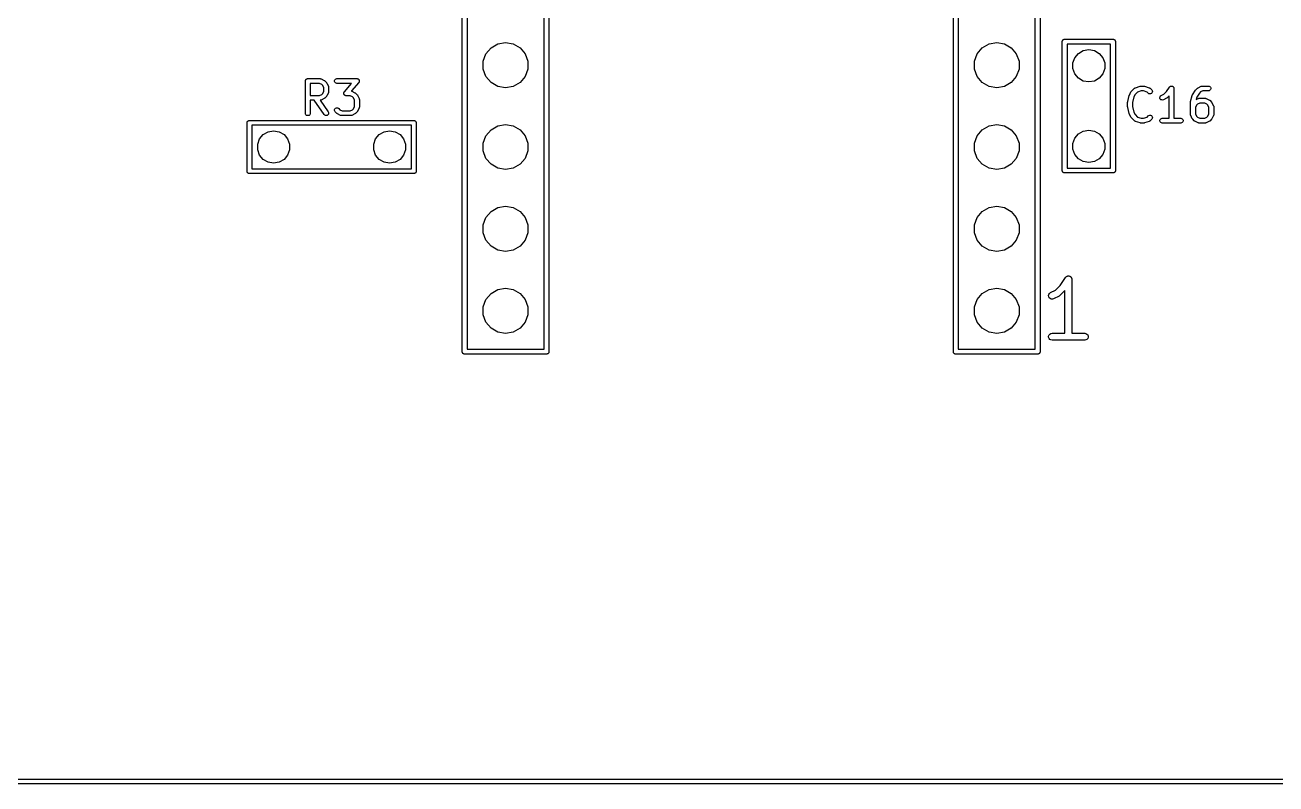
# Model space of a CAD drawing. Extents: x 25 to 346, y -457 to -16.
# Drawn here: x 104.79 to 143.6, y -456.64 to -433.1 of the extents above; entities that cross this region are included whole.
import ezdxf

# ---------------------------------------------------------------- set-up
doc = ezdxf.new("R2010")
doc.units = 0
doc.header["$MEASUREMENT"] = 0
doc.layers.add('BLACK', color=7, linetype='CONTINUOUS')

msp = doc.modelspace()

# ---------------------------------------------------------------- linework, layer by layer
at = {"layer": 'Black'}
for p, q in [((118.352, -443.23), (118.352, -417.83)), ((118.502, -417.83), (118.502, -443.155)), ((120.892, -443.155), (120.892, -417.83)), ((121.042, -417.83), (121.042, -443.23)), ((133.593, -443.23), (133.593, -417.83)), ((133.743, -417.83), (133.743, -443.155)), ((136.132, -443.155), (136.132, -417.83)), ((136.282, -417.83), (136.282, -443.23)), ((136.993, -433.558), (136.997, -433.553)), ((136.997, -433.553), (137.002, -433.549)), ((137.002, -433.549), (137.007, -433.545)), ((137.007, -433.545), (137.014, -433.543)), ((137.014, -433.543), (137.019, -433.54)), ((137.019, -433.54), (137.026, -433.538)), ((137.026, -433.538), (137.032, -433.536)), ((137.032, -433.536), (137.039, -433.536)), ((137.039, -433.536), (137.045, -433.535)), ((137.045, -433.535), (138.545, -433.535)), ((138.545, -433.535), (138.551, -433.536)), ((138.551, -433.536), (138.558, -433.536)), ((138.558, -433.536), (138.564, -433.538)), ((138.564, -433.538), (138.571, -433.54)), ((138.571, -433.54), (138.576, -433.543)), ((138.576, -433.543), (138.582, -433.545)), ((138.582, -433.545), (138.588, -433.549)), ((138.588, -433.549), (138.593, -433.553)), ((138.593, -433.553), (138.597, -433.558)), ((119.09, -433.989), (119.247, -433.803)), ((119.247, -433.803), (119.458, -433.681)), ((119.458, -433.681), (119.697, -433.639)), ((119.697, -433.639), (119.937, -433.681)), ((119.937, -433.681), (120.148, -433.803)), ((120.148, -433.803), (120.305, -433.989)), ((134.33, -433.989), (134.487, -433.803)), ((134.487, -433.803), (134.698, -433.681)), ((134.698, -433.681), (134.938, -433.639)), ((134.938, -433.639), (135.177, -433.681)), ((135.177, -433.681), (135.388, -433.803)), ((135.388, -433.803), (135.545, -433.989)), ((136.97, -433.61), (136.971, -433.604)), ((136.97, -437.61), (136.97, -433.61)), ((136.971, -433.597), (136.973, -433.591)), ((136.971, -433.604), (136.971, -433.597)), ((136.973, -433.591), (136.975, -433.584)), ((136.975, -433.584), (136.978, -433.579)), ((136.978, -433.579), (136.98, -433.572)), ((136.98, -433.572), (136.984, -433.567)), ((136.984, -433.567), (136.988, -433.562)), ((136.988, -433.562), (136.993, -433.558)), ((137.12, -433.685), (137.12, -437.535)), ((138.47, -433.685), (137.12, -433.685)), ((137.472, -433.976), (137.623, -433.888)), ((137.623, -433.888), (137.795, -433.858)), ((137.795, -433.858), (137.967, -433.888)), ((137.967, -433.888), (138.118, -433.976)), ((138.47, -437.535), (138.47, -433.685)), ((138.597, -433.558), (138.602, -433.562)), ((138.602, -433.562), (138.606, -433.567)), ((138.606, -433.567), (138.61, -433.572)), ((138.61, -433.572), (138.612, -433.579)), ((138.612, -433.579), (138.615, -433.584)), ((138.615, -433.584), (138.617, -433.591)), ((138.617, -433.591), (138.619, -433.597)), ((138.619, -433.597), (138.619, -433.604)), ((138.619, -433.604), (138.62, -433.61)), ((138.62, -433.61), (138.62, -437.61)), ((119.007, -434.218), (119.09, -433.989)), ((119.007, -434.462), (119.007, -434.218)), ((120.305, -433.989), (120.388, -434.218)), ((120.388, -434.218), (120.388, -434.462)), ((134.247, -434.218), (134.33, -433.989)), ((134.247, -434.462), (134.247, -434.218)), ((135.545, -433.989), (135.628, -434.218)), ((135.628, -434.218), (135.628, -434.462)), ((137.301, -434.273), (137.36, -434.109)), ((137.301, -434.447), (137.301, -434.273)), ((137.36, -434.109), (137.472, -433.976)), ((138.118, -433.976), (138.23, -434.109)), ((138.23, -434.109), (138.289, -434.273)), ((138.289, -434.273), (138.289, -434.447)), ((119.09, -434.691), (119.007, -434.462)), ((119.247, -434.877), (119.09, -434.691)), ((120.305, -434.691), (120.148, -434.877)), ((120.388, -434.462), (120.305, -434.691)), ((134.33, -434.691), (134.247, -434.462)), ((134.487, -434.877), (134.33, -434.691)), ((135.545, -434.691), (135.388, -434.877)), ((135.628, -434.462), (135.545, -434.691)), ((137.36, -434.611), (137.301, -434.447)), ((137.472, -434.744), (137.36, -434.611)), ((138.23, -434.611), (138.118, -434.744)), ((138.289, -434.447), (138.23, -434.611)), ((113.487, -434.832), (113.488, -434.826)), ((113.487, -435.832), (113.487, -434.832)), ((113.488, -434.819), (113.49, -434.813)), ((113.488, -434.826), (113.488, -434.819)), ((113.49, -434.813), (113.491, -434.807)), ((113.491, -434.807), (113.495, -434.801)), ((113.495, -434.801), (113.497, -434.795)), ((113.497, -434.795), (113.501, -434.79)), ((113.501, -434.79), (113.504, -434.784)), ((113.504, -434.784), (113.509, -434.78)), ((113.509, -434.78), (113.514, -434.775)), ((113.514, -434.775), (113.519, -434.772)), ((113.519, -434.772), (113.524, -434.767)), ((113.524, -434.767), (113.531, -434.765)), ((113.531, -434.765), (113.536, -434.762)), ((113.536, -434.762), (113.543, -434.761)), ((113.543, -434.761), (113.549, -434.759)), ((113.549, -434.759), (113.555, -434.759)), ((113.555, -434.759), (113.562, -434.757)), ((113.562, -434.757), (113.943, -434.757)), ((113.637, -434.907), (113.637, -435.281)), ((113.925, -434.907), (113.637, -434.907)), ((113.994, -434.942), (113.925, -434.907)), ((113.943, -434.757), (113.947, -434.758)), ((113.947, -434.758), (113.951, -434.758)), ((113.951, -434.758), (113.96, -434.76)), ((113.96, -434.76), (113.969, -434.762)), ((113.969, -434.762), (113.972, -434.764)), ((113.972, -434.764), (113.976, -434.765)), ((113.976, -434.765), (114.072, -434.813)), ((114.024, -434.972), (113.994, -434.942)), ((114.058, -435.041), (114.024, -434.972)), ((114.058, -435.148), (114.058, -435.041)), ((114.072, -434.813), (114.081, -434.82)), ((114.081, -434.82), (114.091, -434.827)), ((114.091, -434.827), (114.139, -434.875)), ((114.139, -434.875), (114.146, -434.884)), ((114.146, -434.884), (114.153, -434.894)), ((114.153, -434.894), (114.2, -434.989)), ((114.2, -434.989), (114.202, -434.993)), ((114.202, -434.993), (114.204, -434.997)), ((114.204, -434.997), (114.205, -435.006)), ((114.205, -435.006), (114.208, -435.014)), ((114.208, -435.014), (114.208, -435.019)), ((114.208, -435.019), (114.208, -435.023)), ((114.208, -435.023), (114.208, -435.166)), ((114.393, -434.819), (114.402, -434.795)), ((114.393, -434.845), (114.393, -434.819)), ((114.402, -434.87), (114.393, -434.845)), ((114.402, -434.795), (114.418, -434.775)), ((114.418, -434.89), (114.402, -434.87)), ((114.418, -434.775), (114.441, -434.762)), ((114.441, -434.903), (114.418, -434.89)), ((114.441, -434.762), (114.467, -434.757)), ((114.467, -434.907), (114.441, -434.903)), ((114.467, -434.757), (115.086, -434.757)), ((114.92, -434.907), (114.467, -434.907)), ((114.696, -435.164), (114.92, -434.907)), ((115.142, -434.882), (114.915, -435.142)), ((115.086, -434.757), (115.093, -434.759)), ((115.093, -434.759), (115.1, -434.759)), ((115.1, -434.759), (115.106, -434.761)), ((115.106, -434.761), (115.111, -434.762)), ((115.111, -434.762), (115.118, -434.766)), ((115.118, -434.766), (115.125, -434.768)), ((115.125, -434.768), (115.129, -434.772)), ((115.129, -434.772), (115.134, -434.775)), ((115.134, -434.775), (115.139, -434.781)), ((115.139, -434.781), (115.144, -434.785)), ((115.146, -434.875), (115.142, -434.882)), ((115.144, -434.785), (115.147, -434.79)), ((115.151, -434.87), (115.146, -434.875)), ((115.147, -434.79), (115.151, -434.795)), ((115.151, -434.795), (115.153, -434.802)), ((115.153, -434.864), (115.151, -434.87)), ((115.153, -434.802), (115.157, -434.808)), ((115.156, -434.859), (115.153, -434.864)), ((115.157, -434.852), (115.156, -434.859)), ((115.157, -434.808), (115.158, -434.814)), ((115.16, -434.845), (115.157, -434.852)), ((115.158, -434.814), (115.16, -434.819)), ((115.16, -434.819), (115.16, -434.827)), ((115.16, -434.827), (115.161, -434.834)), ((115.161, -434.834), (115.16, -434.84)), ((115.16, -434.84), (115.16, -434.845)), ((119.458, -434.999), (119.247, -434.877)), ((119.697, -435.041), (119.458, -434.999)), ((119.937, -434.999), (119.697, -435.041)), ((120.148, -434.877), (119.937, -434.999)), ((134.698, -434.999), (134.487, -434.877)), ((134.938, -435.041), (134.698, -434.999)), ((135.177, -434.999), (134.938, -435.041)), ((135.388, -434.877), (135.177, -434.999)), ((137.623, -434.832), (137.472, -434.744)), ((137.795, -434.862), (137.623, -434.832)), ((137.967, -434.832), (137.795, -434.862)), ((138.118, -434.744), (137.967, -434.832)), ((139.115, -435.152), (139.211, -435.057)), ((139.211, -435.057), (139.214, -435.054)), ((139.214, -435.054), (139.217, -435.051)), ((139.217, -435.051), (139.225, -435.047)), ((139.225, -435.047), (139.232, -435.042)), ((139.232, -435.042), (139.236, -435.041)), ((139.236, -435.041), (139.24, -435.039)), ((139.24, -435.039), (139.383, -434.991)), ((139.383, -434.991), (139.395, -434.989)), ((139.395, -434.989), (139.406, -434.987)), ((139.406, -434.987), (139.502, -434.987)), ((139.502, -434.987), (139.514, -434.989)), ((139.514, -434.989), (139.525, -434.991)), ((139.525, -434.991), (139.668, -435.039)), ((139.668, -435.039), (139.672, -435.041)), ((139.672, -435.041), (139.676, -435.042)), ((139.676, -435.042), (139.683, -435.047)), ((139.683, -435.047), (139.691, -435.051)), ((139.691, -435.051), (139.694, -435.054)), ((139.694, -435.054), (139.698, -435.057)), ((139.698, -435.057), (139.745, -435.105)), ((139.745, -435.105), (139.76, -435.126)), ((140.205, -435.157), (140.296, -435.021)), ((140.296, -435.021), (140.299, -435.018)), ((140.299, -435.018), (140.301, -435.014)), ((140.301, -435.014), (140.308, -435.008)), ((140.308, -435.008), (140.314, -435.002)), ((140.314, -435.002), (140.318, -435)), ((140.318, -435), (140.321, -434.997)), ((140.321, -434.997), (140.33, -434.994)), ((140.33, -434.994), (140.338, -434.99)), ((140.338, -434.99), (140.342, -434.99)), ((140.342, -434.99), (140.346, -434.989)), ((140.346, -434.989), (140.355, -434.989)), ((140.355, -434.989), (140.364, -434.988)), ((140.364, -434.988), (140.368, -434.989)), ((140.368, -434.989), (140.372, -434.989)), ((140.372, -434.989), (140.38, -434.992)), ((140.38, -434.992), (140.389, -434.994)), ((140.389, -434.994), (140.392, -434.996)), ((140.392, -434.996), (140.396, -434.997)), ((140.396, -434.997), (140.403, -435.003)), ((140.403, -435.003), (140.411, -435.008)), ((140.411, -435.008), (140.413, -435.012)), ((140.413, -435.012), (140.416, -435.014)), ((140.416, -435.014), (140.421, -435.022)), ((140.421, -435.022), (140.426, -435.029)), ((140.426, -435.029), (140.427, -435.033)), ((140.427, -435.033), (140.429, -435.037)), ((140.429, -435.037), (140.431, -435.046)), ((140.431, -435.046), (140.433, -435.054)), ((140.433, -435.054), (140.433, -435.058)), ((140.433, -435.058), (140.434, -435.062)), ((140.434, -435.062), (140.434, -435.987)), ((141.111, -435.111), (141.115, -435.105)), ((141.115, -435.105), (141.163, -435.057)), ((141.163, -435.057), (141.173, -435.05)), ((141.173, -435.05), (141.182, -435.043)), ((141.182, -435.043), (141.278, -434.995)), ((141.278, -434.995), (141.282, -434.994)), ((141.282, -434.994), (141.286, -434.992)), ((141.286, -434.992), (141.294, -434.99)), ((141.294, -434.99), (141.303, -434.988)), ((141.303, -434.988), (141.307, -434.988)), ((141.307, -434.988), (141.311, -434.987)), ((141.311, -434.987), (141.502, -434.987)), ((141.502, -434.987), (141.527, -434.992)), ((141.527, -434.992), (141.55, -435.005)), ((141.55, -435.005), (141.567, -435.025)), ((141.567, -435.1), (141.55, -435.12)), ((141.567, -435.025), (141.576, -435.049)), ((141.576, -435.075), (141.567, -435.1)), ((141.576, -435.049), (141.576, -435.075)), ((113.637, -435.281), (113.925, -435.281)), ((113.761, -435.431), (113.637, -435.431)), ((113.637, -435.431), (113.637, -435.832)), ((114.072, -435.875), (113.761, -435.431)), ((113.925, -435.281), (113.994, -435.247)), ((113.947, -435.43), (113.944, -435.431)), ((113.944, -435.431), (114.195, -435.789)), ((113.951, -435.431), (113.947, -435.43)), ((113.96, -435.428), (113.951, -435.431)), ((113.969, -435.427), (113.96, -435.428)), ((113.972, -435.425), (113.969, -435.427)), ((113.976, -435.423), (113.972, -435.425)), ((114.072, -435.376), (113.976, -435.423)), ((113.994, -435.247), (114.024, -435.217)), ((114.024, -435.217), (114.058, -435.148)), ((114.081, -435.368), (114.072, -435.376)), ((114.091, -435.362), (114.081, -435.368)), ((114.139, -435.314), (114.091, -435.362)), ((114.146, -435.304), (114.139, -435.314)), ((114.153, -435.294), (114.146, -435.304)), ((114.2, -435.199), (114.153, -435.294)), ((114.202, -435.195), (114.2, -435.199)), ((114.204, -435.191), (114.202, -435.195)), ((114.205, -435.183), (114.204, -435.191)), ((114.208, -435.174), (114.205, -435.183)), ((114.208, -435.166), (114.208, -435.17)), ((114.208, -435.17), (114.208, -435.174)), ((114.677, -435.212), (114.679, -435.206)), ((114.679, -435.219), (114.677, -435.212)), ((114.679, -435.2), (114.681, -435.193)), ((114.679, -435.206), (114.679, -435.2)), ((114.679, -435.226), (114.679, -435.219)), ((114.681, -435.232), (114.679, -435.226)), ((114.681, -435.193), (114.682, -435.186)), ((114.681, -435.238), (114.681, -435.232)), ((114.685, -435.244), (114.681, -435.238)), ((114.682, -435.186), (114.685, -435.181)), ((114.685, -435.181), (114.687, -435.176)), ((114.687, -435.251), (114.685, -435.244)), ((114.687, -435.176), (114.692, -435.17)), ((114.691, -435.255), (114.687, -435.251)), ((114.694, -435.26), (114.691, -435.255)), ((114.692, -435.17), (114.696, -435.164)), ((114.699, -435.265), (114.694, -435.26)), ((114.704, -435.271), (114.699, -435.265)), ((114.709, -435.274), (114.704, -435.271)), ((114.714, -435.277), (114.709, -435.274)), ((114.72, -435.28), (114.714, -435.277)), ((114.727, -435.284), (114.72, -435.28)), ((114.732, -435.285), (114.727, -435.284)), ((114.738, -435.287), (114.732, -435.285)), ((114.745, -435.287), (114.738, -435.287)), ((114.752, -435.288), (114.745, -435.287)), ((114.878, -435.288), (114.752, -435.288)), ((114.946, -435.323), (114.878, -435.288)), ((114.915, -435.142), (114.921, -435.143)), ((114.921, -435.143), (114.925, -435.145)), ((114.925, -435.145), (114.929, -435.146)), ((114.929, -435.146), (115.024, -435.194)), ((114.976, -435.353), (114.946, -435.323)), ((115.011, -435.422), (114.976, -435.353)), ((115.011, -435.624), (115.011, -435.422)), ((115.024, -435.194), (115.034, -435.201)), ((115.034, -435.201), (115.044, -435.208)), ((115.044, -435.208), (115.091, -435.256)), ((115.091, -435.256), (115.098, -435.265)), ((115.098, -435.265), (115.105, -435.275)), ((115.105, -435.275), (115.153, -435.37)), ((115.153, -435.37), (115.154, -435.374)), ((115.154, -435.374), (115.156, -435.378)), ((115.156, -435.378), (115.158, -435.387)), ((115.158, -435.387), (115.16, -435.395)), ((115.16, -435.395), (115.16, -435.4)), ((115.16, -435.4), (115.161, -435.404)), ((115.161, -435.404), (115.161, -435.642)), ((138.998, -435.491), (139, -435.482)), ((138.998, -435.634), (138.998, -435.491)), ((139, -435.473), (139.048, -435.282)), ((139, -435.482), (139, -435.473)), ((139.048, -435.282), (139.051, -435.275)), ((139.051, -435.275), (139.054, -435.267)), ((139.054, -435.267), (139.101, -435.172)), ((139.101, -435.172), (139.108, -435.162)), ((139.108, -435.162), (139.115, -435.152)), ((139.191, -435.327), (139.148, -435.5)), ((139.23, -435.25), (139.191, -435.327)), ((139.304, -435.176), (139.23, -435.25)), ((139.419, -435.137), (139.304, -435.176)), ((139.489, -435.137), (139.419, -435.137)), ((139.604, -435.176), (139.489, -435.137)), ((139.639, -435.211), (139.604, -435.176)), ((139.66, -435.226), (139.639, -435.211)), ((139.686, -435.232), (139.66, -435.226)), ((139.712, -435.23), (139.686, -435.232)), ((139.735, -435.219), (139.712, -435.23)), ((139.754, -435.201), (139.735, -435.219)), ((139.765, -435.177), (139.754, -435.201)), ((139.76, -435.126), (139.767, -435.151)), ((139.767, -435.151), (139.765, -435.177)), ((139.998, -435.344), (140.004, -435.318)), ((140.001, -435.369), (139.998, -435.344)), ((140.013, -435.393), (140.001, -435.369)), ((140.004, -435.318), (140.019, -435.297)), ((140.032, -435.411), (140.013, -435.393)), ((140.019, -435.297), (140.04, -435.281)), ((140.056, -435.421), (140.032, -435.411)), ((140.04, -435.281), (140.124, -435.239)), ((140.082, -435.423), (140.056, -435.421)), ((140.107, -435.415), (140.082, -435.423)), ((140.202, -435.368), (140.107, -435.415)), ((140.124, -435.239), (140.205, -435.157)), ((140.212, -435.36), (140.202, -435.368)), ((140.221, -435.354), (140.212, -435.36)), ((140.284, -435.291), (140.221, -435.354)), ((140.284, -435.987), (140.284, -435.291)), ((140.95, -435.491), (140.952, -435.482)), ((140.95, -435.872), (140.95, -435.491)), ((140.952, -435.482), (140.953, -435.473)), ((140.953, -435.473), (141, -435.282)), ((141, -435.282), (141.006, -435.271)), ((141.006, -435.271), (141.011, -435.259)), ((141.011, -435.259), (141.106, -435.116)), ((141.106, -435.116), (141.111, -435.111)), ((141.143, -435.331), (141.124, -435.405)), ((141.124, -435.405), (141.182, -435.376)), ((141.227, -435.205), (141.143, -435.331)), ((141.182, -435.376), (141.187, -435.375)), ((141.187, -435.375), (141.19, -435.373)), ((141.19, -435.373), (141.199, -435.371)), ((141.199, -435.371), (141.207, -435.369)), ((141.207, -435.369), (141.212, -435.369)), ((141.212, -435.369), (141.216, -435.368)), ((141.216, -435.368), (141.406, -435.368)), ((141.26, -435.172), (141.227, -435.205)), ((141.329, -435.137), (141.26, -435.172)), ((141.502, -435.137), (141.329, -435.137)), ((141.406, -435.368), (141.411, -435.369)), ((141.411, -435.369), (141.415, -435.369)), ((141.415, -435.369), (141.423, -435.371)), ((141.423, -435.371), (141.432, -435.373)), ((141.432, -435.373), (141.436, -435.375)), ((141.436, -435.375), (141.44, -435.376)), ((141.44, -435.376), (141.535, -435.424)), ((141.527, -435.133), (141.502, -435.137)), ((141.55, -435.12), (141.527, -435.133)), ((141.535, -435.424), (141.545, -435.431)), ((141.545, -435.431), (141.555, -435.438)), ((141.555, -435.438), (141.602, -435.486)), ((141.602, -435.486), (141.609, -435.495)), ((141.609, -435.495), (141.616, -435.505)), ((113.491, -435.858), (113.487, -435.832)), ((113.504, -435.881), (113.491, -435.858)), ((113.524, -435.897), (113.504, -435.881)), ((113.619, -435.881), (113.599, -435.897)), ((113.632, -435.858), (113.619, -435.881)), ((113.637, -435.832), (113.632, -435.858)), ((114.09, -435.894), (114.072, -435.875)), ((114.186, -435.885), (114.165, -435.9)), ((114.201, -435.864), (114.186, -435.885)), ((114.195, -435.789), (114.206, -435.813)), ((114.208, -435.839), (114.201, -435.864)), ((114.206, -435.813), (114.208, -435.839)), ((114.392, -435.744), (114.394, -435.718)), ((114.399, -435.769), (114.392, -435.744)), ((114.394, -435.718), (114.405, -435.694)), ((114.414, -435.79), (114.399, -435.769)), ((114.405, -435.694), (114.424, -435.676)), ((114.461, -435.838), (114.414, -435.79)), ((114.424, -435.676), (114.447, -435.665)), ((114.447, -435.665), (114.473, -435.662)), ((114.471, -435.845), (114.461, -435.838)), ((114.481, -435.852), (114.471, -435.845)), ((114.473, -435.662), (114.498, -435.669)), ((114.576, -435.899), (114.481, -435.852)), ((114.498, -435.669), (114.52, -435.684)), ((114.52, -435.684), (114.559, -435.723)), ((114.559, -435.723), (114.627, -435.757)), ((114.627, -435.757), (114.878, -435.757)), ((114.878, -435.757), (114.946, -435.723)), ((115.024, -435.852), (114.929, -435.899)), ((114.946, -435.723), (114.976, -435.693)), ((114.976, -435.693), (115.011, -435.624)), ((115.034, -435.845), (115.024, -435.852)), ((115.044, -435.838), (115.034, -435.845)), ((115.091, -435.79), (115.044, -435.838)), ((115.098, -435.78), (115.091, -435.79)), ((115.105, -435.771), (115.098, -435.78)), ((115.153, -435.675), (115.105, -435.771)), ((115.154, -435.671), (115.153, -435.675)), ((115.156, -435.668), (115.154, -435.671)), ((115.158, -435.659), (115.156, -435.668)), ((115.16, -435.65), (115.158, -435.659)), ((115.161, -435.642), (115.16, -435.646)), ((115.16, -435.646), (115.16, -435.65)), ((139, -435.643), (138.998, -435.634)), ((139, -435.652), (139, -435.643)), ((139.048, -435.842), (139, -435.652)), ((139.051, -435.85), (139.048, -435.842)), ((139.054, -435.858), (139.051, -435.85)), ((139.101, -435.953), (139.054, -435.858)), ((139.148, -435.5), (139.148, -435.625)), ((139.148, -435.625), (139.191, -435.798)), ((139.191, -435.798), (139.23, -435.875)), ((139.23, -435.875), (139.304, -435.949)), ((140.951, -435.876), (140.95, -435.872)), ((140.951, -435.88), (140.951, -435.876)), ((140.953, -435.889), (140.951, -435.88)), ((141.135, -435.583), (141.1, -435.652)), ((141.1, -435.652), (141.1, -435.854)), ((141.1, -435.854), (141.135, -435.923)), ((141.165, -435.553), (141.135, -435.583)), ((141.234, -435.518), (141.165, -435.553)), ((141.389, -435.518), (141.234, -435.518)), ((141.457, -435.553), (141.389, -435.518)), ((141.488, -435.583), (141.457, -435.553)), ((141.522, -435.652), (141.488, -435.583)), ((141.488, -435.923), (141.522, -435.854)), ((141.522, -435.854), (141.522, -435.652)), ((141.616, -435.505), (141.664, -435.6)), ((141.664, -435.6), (141.665, -435.604)), ((141.665, -435.604), (141.667, -435.608)), ((141.667, -435.608), (141.669, -435.617)), ((141.669, -435.617), (141.671, -435.625)), ((141.671, -435.88), (141.669, -435.889)), ((141.671, -435.625), (141.671, -435.63)), ((141.671, -435.63), (141.672, -435.634)), ((141.672, -435.872), (141.671, -435.876)), ((141.671, -435.876), (141.671, -435.88)), ((141.672, -435.634), (141.672, -435.872)), ((111.675, -436.13), (111.676, -436.124)), ((111.675, -437.63), (111.675, -436.13)), ((111.676, -436.117), (111.678, -436.111)), ((111.676, -436.124), (111.676, -436.117)), ((111.678, -436.111), (111.68, -436.104)), ((111.68, -436.104), (111.683, -436.099)), ((111.683, -436.099), (111.685, -436.092)), ((111.685, -436.092), (111.689, -436.087)), ((111.689, -436.087), (111.693, -436.082)), ((111.693, -436.082), (111.698, -436.078)), ((111.698, -436.078), (111.702, -436.073)), ((111.702, -436.073), (111.707, -436.069)), ((111.707, -436.069), (111.712, -436.065)), ((111.712, -436.065), (111.719, -436.063)), ((111.719, -436.063), (111.724, -436.06)), ((111.724, -436.06), (111.731, -436.058)), ((111.731, -436.058), (111.737, -436.056)), ((111.737, -436.056), (111.744, -436.056)), ((111.744, -436.056), (111.75, -436.055)), ((111.75, -436.055), (116.85, -436.055)), ((111.825, -436.205), (111.825, -437.555)), ((116.775, -436.205), (111.825, -436.205)), ((113.549, -435.906), (113.524, -435.897)), ((113.575, -435.906), (113.549, -435.906)), ((113.599, -435.897), (113.575, -435.906)), ((114.114, -435.905), (114.09, -435.894)), ((114.14, -435.907), (114.114, -435.905)), ((114.165, -435.9), (114.14, -435.907)), ((114.58, -435.901), (114.576, -435.899)), ((114.584, -435.903), (114.58, -435.901)), ((114.593, -435.904), (114.584, -435.903)), ((114.601, -435.907), (114.593, -435.904)), ((114.605, -435.907), (114.601, -435.907)), ((114.61, -435.907), (114.605, -435.907)), ((114.895, -435.907), (114.61, -435.907)), ((114.899, -435.907), (114.895, -435.907)), ((114.904, -435.907), (114.899, -435.907)), ((114.912, -435.904), (114.904, -435.907)), ((114.921, -435.903), (114.912, -435.904)), ((114.925, -435.901), (114.921, -435.903)), ((114.929, -435.899), (114.925, -435.901)), ((116.775, -437.555), (116.775, -436.205)), ((116.85, -436.055), (116.856, -436.056)), ((116.856, -436.056), (116.863, -436.056)), ((116.863, -436.056), (116.869, -436.058)), ((116.869, -436.058), (116.876, -436.06)), ((116.876, -436.06), (116.881, -436.063)), ((116.881, -436.063), (116.887, -436.065)), ((116.887, -436.065), (116.893, -436.069)), ((116.893, -436.069), (116.898, -436.073)), ((116.898, -436.073), (116.902, -436.078)), ((116.902, -436.078), (116.907, -436.082)), ((116.907, -436.082), (116.911, -436.087)), ((116.911, -436.087), (116.915, -436.092)), ((116.915, -436.092), (116.917, -436.099)), ((116.917, -436.099), (116.92, -436.104)), ((116.92, -436.104), (116.922, -436.111)), ((116.922, -436.111), (116.924, -436.117)), ((116.924, -436.117), (116.924, -436.124)), ((116.924, -436.124), (116.925, -436.13)), ((116.925, -436.13), (116.925, -437.63)), ((119.247, -436.343), (119.458, -436.221)), ((119.458, -436.221), (119.697, -436.179)), ((119.697, -436.179), (119.937, -436.221)), ((119.937, -436.221), (120.148, -436.343)), ((134.487, -436.343), (134.698, -436.221)), ((134.698, -436.221), (134.938, -436.179)), ((134.938, -436.179), (135.177, -436.221)), ((135.177, -436.221), (135.388, -436.343)), ((139.108, -435.963), (139.101, -435.953)), ((139.115, -435.973), (139.108, -435.963)), ((139.211, -436.068), (139.115, -435.973)), ((139.214, -436.07), (139.211, -436.068)), ((139.217, -436.074), (139.214, -436.07)), ((139.225, -436.078), (139.217, -436.074)), ((139.232, -436.083), (139.225, -436.078)), ((139.236, -436.084), (139.232, -436.083)), ((139.24, -436.086), (139.236, -436.084)), ((139.383, -436.134), (139.24, -436.086)), ((139.304, -435.949), (139.419, -435.987)), ((139.395, -436.135), (139.383, -436.134)), ((139.406, -436.137), (139.395, -436.135)), ((139.502, -436.137), (139.406, -436.137)), ((139.419, -435.987), (139.489, -435.987)), ((139.489, -435.987), (139.604, -435.949)), ((139.514, -436.135), (139.502, -436.137)), ((139.525, -436.134), (139.514, -436.135)), ((139.668, -436.086), (139.525, -436.134)), ((139.604, -435.949), (139.639, -435.914)), ((139.639, -435.914), (139.66, -435.899)), ((139.66, -435.899), (139.686, -435.892)), ((139.672, -436.084), (139.668, -436.086)), ((139.676, -436.083), (139.672, -436.084)), ((139.683, -436.078), (139.676, -436.083)), ((139.691, -436.074), (139.683, -436.078)), ((139.686, -435.892), (139.712, -435.895)), ((139.694, -436.07), (139.691, -436.074)), ((139.698, -436.068), (139.694, -436.07)), ((139.745, -436.02), (139.698, -436.068)), ((139.712, -435.895), (139.735, -435.906)), ((139.735, -435.906), (139.754, -435.924)), ((139.76, -435.999), (139.745, -436.02)), ((139.754, -435.924), (139.765, -435.948)), ((139.767, -435.974), (139.76, -435.999)), ((139.765, -435.948), (139.767, -435.974)), ((139.999, -436.049), (140.008, -436.025)), ((139.999, -436.075), (139.999, -436.049)), ((140.008, -436.1), (139.999, -436.075)), ((140.008, -436.025), (140.025, -436.005)), ((140.025, -436.12), (140.008, -436.1)), ((140.025, -436.005), (140.047, -435.992)), ((140.047, -436.133), (140.025, -436.12)), ((140.047, -435.992), (140.073, -435.987)), ((140.073, -436.137), (140.047, -436.133)), ((140.073, -435.987), (140.284, -435.987)), ((140.645, -436.137), (140.073, -436.137)), ((140.434, -435.987), (140.645, -435.987)), ((140.645, -435.987), (140.67, -435.992)), ((140.67, -436.133), (140.645, -436.137)), ((140.67, -435.992), (140.693, -436.005)), ((140.693, -436.12), (140.67, -436.133)), ((140.693, -436.005), (140.709, -436.025)), ((140.709, -436.1), (140.693, -436.12)), ((140.709, -436.025), (140.718, -436.049)), ((140.718, -436.075), (140.709, -436.1)), ((140.718, -436.049), (140.718, -436.075)), ((140.955, -435.898), (140.953, -435.889)), ((140.957, -435.901), (140.955, -435.898)), ((140.958, -435.905), (140.957, -435.901)), ((141.006, -436.001), (140.958, -435.905)), ((141.013, -436.01), (141.006, -436.001)), ((141.02, -436.02), (141.013, -436.01)), ((141.068, -436.068), (141.02, -436.02)), ((141.078, -436.075), (141.068, -436.068)), ((141.087, -436.082), (141.078, -436.075)), ((141.182, -436.129), (141.087, -436.082)), ((141.135, -435.923), (141.165, -435.953)), ((141.165, -435.953), (141.234, -435.987)), ((141.187, -436.131), (141.182, -436.129)), ((141.19, -436.133), (141.187, -436.131)), ((141.199, -436.134), (141.19, -436.133)), ((141.207, -436.137), (141.199, -436.134)), ((141.212, -436.137), (141.207, -436.137)), ((141.216, -436.137), (141.212, -436.137)), ((141.406, -436.137), (141.216, -436.137)), ((141.234, -435.987), (141.389, -435.987)), ((141.389, -435.987), (141.457, -435.953)), ((141.411, -436.137), (141.406, -436.137)), ((141.415, -436.137), (141.411, -436.137)), ((141.423, -436.134), (141.415, -436.137)), ((141.432, -436.133), (141.423, -436.134)), ((141.436, -436.131), (141.432, -436.133)), ((141.44, -436.129), (141.436, -436.131)), ((141.535, -436.082), (141.44, -436.129)), ((141.457, -435.953), (141.488, -435.923)), ((141.545, -436.075), (141.535, -436.082)), ((141.555, -436.068), (141.545, -436.075)), ((141.602, -436.02), (141.555, -436.068)), ((141.609, -436.01), (141.602, -436.02)), ((141.616, -436.001), (141.609, -436.01)), ((141.664, -435.905), (141.616, -436.001)), ((141.665, -435.901), (141.664, -435.905)), ((141.667, -435.898), (141.665, -435.901)), ((141.669, -435.889), (141.667, -435.898)), ((112.006, -436.793), (112.065, -436.629)), ((112.065, -436.629), (112.177, -436.496)), ((112.177, -436.496), (112.328, -436.408)), ((112.328, -436.408), (112.5, -436.378)), ((112.5, -436.378), (112.672, -436.408)), ((112.672, -436.408), (112.823, -436.496)), ((112.823, -436.496), (112.935, -436.629)), ((112.935, -436.629), (112.994, -436.793)), ((115.606, -436.793), (115.665, -436.629)), ((115.665, -436.629), (115.777, -436.496)), ((115.777, -436.496), (115.928, -436.408)), ((115.928, -436.408), (116.1, -436.378)), ((116.1, -436.378), (116.272, -436.408)), ((116.272, -436.408), (116.423, -436.496)), ((116.423, -436.496), (116.535, -436.629)), ((116.535, -436.629), (116.594, -436.793)), ((119.007, -436.758), (119.09, -436.529)), ((119.09, -436.529), (119.247, -436.343)), ((120.148, -436.343), (120.305, -436.529)), ((120.305, -436.529), (120.388, -436.758)), ((134.247, -436.758), (134.33, -436.529)), ((134.33, -436.529), (134.487, -436.343)), ((135.388, -436.343), (135.545, -436.529)), ((135.545, -436.529), (135.628, -436.758)), ((137.301, -436.773), (137.36, -436.609)), ((137.36, -436.609), (137.472, -436.476)), ((137.472, -436.476), (137.623, -436.388)), ((137.623, -436.388), (137.795, -436.358)), ((137.795, -436.358), (137.967, -436.388)), ((137.967, -436.388), (138.118, -436.476)), ((138.118, -436.476), (138.23, -436.609)), ((138.23, -436.609), (138.289, -436.773)), ((112.006, -436.967), (112.006, -436.793)), ((112.065, -437.131), (112.006, -436.967)), ((112.994, -436.967), (112.935, -437.131)), ((112.994, -436.793), (112.994, -436.967)), ((115.606, -436.967), (115.606, -436.793)), ((115.665, -437.131), (115.606, -436.967)), ((116.594, -436.967), (116.535, -437.131)), ((116.594, -436.793), (116.594, -436.967)), ((119.007, -437.002), (119.007, -436.758)), ((119.09, -437.231), (119.007, -437.002)), ((120.388, -437.002), (120.305, -437.231)), ((120.388, -436.758), (120.388, -437.002)), ((134.247, -437.002), (134.247, -436.758)), ((134.33, -437.231), (134.247, -437.002)), ((135.628, -437.002), (135.545, -437.231)), ((135.628, -436.758), (135.628, -437.002)), ((137.301, -436.947), (137.301, -436.773)), ((137.36, -437.111), (137.301, -436.947)), ((138.289, -436.947), (138.23, -437.111)), ((138.289, -436.773), (138.289, -436.947)), ((112.177, -437.264), (112.065, -437.131)), ((112.328, -437.352), (112.177, -437.264)), ((112.5, -437.382), (112.328, -437.352)), ((112.672, -437.352), (112.5, -437.382)), ((112.823, -437.264), (112.672, -437.352)), ((112.935, -437.131), (112.823, -437.264)), ((115.777, -437.264), (115.665, -437.131)), ((115.928, -437.352), (115.777, -437.264)), ((116.1, -437.382), (115.928, -437.352)), ((116.272, -437.352), (116.1, -437.382)), ((116.423, -437.264), (116.272, -437.352)), ((116.535, -437.131), (116.423, -437.264)), ((119.247, -437.417), (119.09, -437.231)), ((119.458, -437.539), (119.247, -437.417)), ((120.148, -437.417), (119.937, -437.539)), ((120.305, -437.231), (120.148, -437.417)), ((134.487, -437.417), (134.33, -437.231)), ((134.698, -437.539), (134.487, -437.417)), ((135.388, -437.417), (135.177, -437.539)), ((135.545, -437.231), (135.388, -437.417)), ((137.472, -437.244), (137.36, -437.111)), ((137.623, -437.332), (137.472, -437.244)), ((137.795, -437.362), (137.623, -437.332)), ((137.967, -437.332), (137.795, -437.362)), ((138.118, -437.244), (137.967, -437.332)), ((138.23, -437.111), (138.118, -437.244)), ((111.676, -437.636), (111.675, -437.63)), ((111.676, -437.643), (111.676, -437.636)), ((111.678, -437.649), (111.676, -437.643)), ((111.68, -437.656), (111.678, -437.649)), ((111.683, -437.661), (111.68, -437.656)), ((111.685, -437.667), (111.683, -437.661)), ((111.689, -437.673), (111.685, -437.667)), ((111.693, -437.678), (111.689, -437.673)), ((111.698, -437.682), (111.693, -437.678)), ((111.702, -437.687), (111.698, -437.682)), ((111.707, -437.691), (111.702, -437.687)), ((111.712, -437.695), (111.707, -437.691)), ((111.719, -437.697), (111.712, -437.695)), ((111.724, -437.7), (111.719, -437.697)), ((111.731, -437.702), (111.724, -437.7)), ((111.737, -437.704), (111.731, -437.702)), ((111.744, -437.704), (111.737, -437.704)), ((111.75, -437.705), (111.744, -437.704)), ((116.85, -437.705), (111.75, -437.705)), ((111.825, -437.555), (116.775, -437.555)), ((116.856, -437.704), (116.85, -437.705)), ((116.863, -437.704), (116.856, -437.704)), ((116.869, -437.702), (116.863, -437.704)), ((116.876, -437.7), (116.869, -437.702)), ((116.881, -437.697), (116.876, -437.7)), ((116.887, -437.695), (116.881, -437.697)), ((116.893, -437.691), (116.887, -437.695)), ((116.898, -437.687), (116.893, -437.691)), ((116.902, -437.682), (116.898, -437.687)), ((116.907, -437.678), (116.902, -437.682)), ((116.911, -437.673), (116.907, -437.678)), ((116.915, -437.667), (116.911, -437.673)), ((116.917, -437.661), (116.915, -437.667)), ((116.92, -437.656), (116.917, -437.661)), ((116.922, -437.649), (116.92, -437.656)), ((116.924, -437.643), (116.922, -437.649)), ((116.925, -437.63), (116.924, -437.636)), ((116.924, -437.636), (116.924, -437.643)), ((119.697, -437.581), (119.458, -437.539)), ((119.937, -437.539), (119.697, -437.581)), ((134.938, -437.581), (134.698, -437.539)), ((135.177, -437.539), (134.938, -437.581)), ((136.971, -437.616), (136.97, -437.61)), ((136.971, -437.623), (136.971, -437.616)), ((136.973, -437.629), (136.971, -437.623)), ((136.975, -437.636), (136.973, -437.629)), ((136.978, -437.641), (136.975, -437.636)), ((136.98, -437.647), (136.978, -437.641)), ((136.984, -437.653), (136.98, -437.647)), ((136.988, -437.658), (136.984, -437.653)), ((136.993, -437.662), (136.988, -437.658)), ((136.997, -437.667), (136.993, -437.662)), ((137.002, -437.671), (136.997, -437.667)), ((137.007, -437.675), (137.002, -437.671)), ((137.014, -437.677), (137.007, -437.675)), ((137.019, -437.68), (137.014, -437.677)), ((137.026, -437.682), (137.019, -437.68)), ((137.032, -437.684), (137.026, -437.682)), ((137.039, -437.684), (137.032, -437.684)), ((137.045, -437.685), (137.039, -437.684)), ((138.545, -437.685), (137.045, -437.685)), ((137.12, -437.535), (138.47, -437.535)), ((138.551, -437.684), (138.545, -437.685)), ((138.558, -437.684), (138.551, -437.684)), ((138.564, -437.682), (138.558, -437.684)), ((138.571, -437.68), (138.564, -437.682)), ((138.576, -437.677), (138.571, -437.68)), ((138.582, -437.675), (138.576, -437.677)), ((138.588, -437.671), (138.582, -437.675)), ((138.593, -437.667), (138.588, -437.671)), ((138.597, -437.662), (138.593, -437.667)), ((138.602, -437.658), (138.597, -437.662)), ((138.606, -437.653), (138.602, -437.658)), ((138.61, -437.647), (138.606, -437.653)), ((138.612, -437.641), (138.61, -437.647)), ((138.615, -437.636), (138.612, -437.641)), ((138.617, -437.629), (138.615, -437.636)), ((138.619, -437.623), (138.617, -437.629)), ((138.62, -437.61), (138.619, -437.616)), ((138.619, -437.616), (138.619, -437.623)), ((119.09, -439.069), (119.247, -438.883)), ((119.247, -438.883), (119.458, -438.761)), ((119.458, -438.761), (119.697, -438.719)), ((119.697, -438.719), (119.937, -438.761)), ((119.937, -438.761), (120.148, -438.883)), ((120.148, -438.883), (120.305, -439.069)), ((134.33, -439.069), (134.487, -438.883)), ((134.487, -438.883), (134.698, -438.761)), ((134.698, -438.761), (134.938, -438.719)), ((134.938, -438.719), (135.177, -438.761)), ((135.177, -438.761), (135.388, -438.883)), ((135.388, -438.883), (135.545, -439.069)), ((119.007, -439.298), (119.09, -439.069)), ((119.007, -439.542), (119.007, -439.298)), ((120.305, -439.069), (120.388, -439.298)), ((120.388, -439.298), (120.388, -439.542)), ((134.247, -439.298), (134.33, -439.069)), ((134.247, -439.542), (134.247, -439.298)), ((135.545, -439.069), (135.628, -439.298)), ((135.628, -439.298), (135.628, -439.542)), ((119.09, -439.771), (119.007, -439.542)), ((120.388, -439.542), (120.305, -439.771)), ((134.33, -439.771), (134.247, -439.542)), ((135.628, -439.542), (135.545, -439.771)), ((119.247, -439.957), (119.09, -439.771)), ((119.458, -440.079), (119.247, -439.957)), ((119.697, -440.121), (119.458, -440.079)), ((119.937, -440.079), (119.697, -440.121)), ((120.148, -439.957), (119.937, -440.079)), ((120.305, -439.771), (120.148, -439.957)), ((134.487, -439.957), (134.33, -439.771)), ((134.698, -440.079), (134.487, -439.957)), ((134.938, -440.121), (134.698, -440.079)), ((135.177, -440.079), (134.938, -440.121)), ((135.388, -439.957), (135.177, -440.079)), ((135.545, -439.771), (135.388, -439.957)), ((136.907, -441.172), (137.07, -440.926)), ((137.07, -440.926), (137.074, -440.922)), ((137.074, -440.922), (137.077, -440.917)), ((137.077, -440.917), (137.087, -440.909)), ((137.087, -440.909), (137.096, -440.899)), ((137.096, -440.899), (137.101, -440.897)), ((137.101, -440.897), (137.106, -440.893)), ((137.106, -440.893), (137.118, -440.888)), ((137.118, -440.888), (137.13, -440.883)), ((137.13, -440.883), (137.136, -440.882)), ((137.136, -440.882), (137.141, -440.88)), ((137.141, -440.88), (137.154, -440.88)), ((137.154, -440.88), (137.167, -440.879)), ((137.167, -440.879), (137.173, -440.88)), ((137.173, -440.88), (137.179, -440.88)), ((137.179, -440.88), (137.191, -440.884)), ((137.191, -440.884), (137.203, -440.887)), ((137.203, -440.887), (137.208, -440.891)), ((137.208, -440.891), (137.214, -440.893)), ((137.214, -440.893), (137.224, -440.901)), ((137.224, -440.901), (137.235, -440.908)), ((137.235, -440.908), (137.238, -440.913)), ((137.238, -440.913), (137.243, -440.917)), ((137.243, -440.917), (137.249, -440.928)), ((137.249, -440.928), (137.257, -440.938)), ((119.247, -441.423), (119.458, -441.301)), ((119.458, -441.301), (119.697, -441.259)), ((119.697, -441.259), (119.937, -441.301)), ((119.937, -441.301), (120.148, -441.423)), ((134.487, -441.423), (134.698, -441.301)), ((134.698, -441.301), (134.938, -441.259)), ((134.938, -441.259), (135.177, -441.301)), ((135.177, -441.301), (135.388, -441.423)), ((136.757, -441.321), (136.907, -441.172)), ((137.257, -440.938), (137.258, -440.944)), ((137.258, -440.944), (137.261, -440.949)), ((137.261, -440.949), (137.264, -440.962)), ((137.264, -440.962), (137.267, -440.974)), ((137.267, -440.974), (137.267, -440.98)), ((137.267, -440.98), (137.268, -440.986)), ((137.268, -440.986), (137.268, -442.656)), ((119.007, -441.838), (119.09, -441.609)), ((119.09, -441.609), (119.247, -441.423)), ((120.148, -441.423), (120.305, -441.609)), ((120.305, -441.609), (120.388, -441.838)), ((134.247, -441.838), (134.33, -441.609)), ((134.33, -441.609), (134.487, -441.423)), ((135.388, -441.423), (135.545, -441.609)), ((135.545, -441.609), (135.628, -441.838)), ((136.544, -441.488), (136.553, -441.451)), ((136.549, -441.525), (136.544, -441.488)), ((136.565, -441.559), (136.549, -441.525)), ((136.553, -441.451), (136.574, -441.42)), ((136.593, -441.584), (136.565, -441.559)), ((136.574, -441.42), (136.604, -441.398)), ((136.627, -441.599), (136.593, -441.584)), ((136.604, -441.398), (136.757, -441.321)), ((136.664, -441.602), (136.627, -441.599)), ((136.7, -441.591), (136.664, -441.602)), ((136.87, -441.506), (136.7, -441.591)), ((136.883, -441.496), (136.87, -441.506)), ((136.898, -441.486), (136.883, -441.496)), ((137.052, -441.332), (136.898, -441.486)), ((137.052, -442.656), (137.052, -441.332)), ((119.007, -442.082), (119.007, -441.838)), ((119.09, -442.311), (119.007, -442.082)), ((120.388, -442.082), (120.305, -442.311)), ((120.388, -441.838), (120.388, -442.082)), ((134.247, -442.082), (134.247, -441.838)), ((134.33, -442.311), (134.247, -442.082)), ((135.628, -442.082), (135.545, -442.311)), ((135.628, -441.838), (135.628, -442.082)), ((119.247, -442.497), (119.09, -442.311)), ((120.305, -442.311), (120.148, -442.497)), ((134.487, -442.497), (134.33, -442.311)), ((135.545, -442.311), (135.388, -442.497)), ((119.458, -442.619), (119.247, -442.497)), ((119.697, -442.661), (119.458, -442.619)), ((119.937, -442.619), (119.697, -442.661)), ((120.148, -442.497), (119.937, -442.619)), ((134.698, -442.619), (134.487, -442.497)), ((134.938, -442.661), (134.698, -442.619)), ((135.177, -442.619), (134.938, -442.661)), ((135.388, -442.497), (135.177, -442.619)), ((136.546, -442.746), (136.559, -442.71)), ((136.546, -442.783), (136.546, -442.746)), ((136.559, -442.818), (136.546, -442.783)), ((136.559, -442.71), (136.583, -442.682)), ((136.583, -442.847), (136.559, -442.818)), ((136.583, -442.682), (136.615, -442.663)), ((136.615, -442.866), (136.583, -442.847)), ((136.615, -442.663), (136.652, -442.656)), ((136.652, -442.872), (136.615, -442.866)), ((136.652, -442.656), (137.052, -442.656)), ((137.668, -442.872), (136.652, -442.872)), ((137.268, -442.656), (137.668, -442.656)), ((137.668, -442.656), (137.705, -442.663)), ((137.705, -442.866), (137.668, -442.872)), ((137.705, -442.663), (137.737, -442.682)), ((137.737, -442.847), (137.705, -442.866)), ((137.737, -442.682), (137.761, -442.71)), ((137.761, -442.818), (137.737, -442.847)), ((137.761, -442.71), (137.774, -442.746)), ((137.774, -442.783), (137.761, -442.818)), ((137.774, -442.746), (137.774, -442.783)), ((118.354, -443.236), (118.352, -443.23)), ((118.354, -443.243), (118.354, -443.236)), ((118.356, -443.249), (118.354, -443.243)), ((118.357, -443.256), (118.356, -443.249)), ((118.36, -443.261), (118.357, -443.256)), ((118.363, -443.267), (118.36, -443.261)), ((118.502, -443.155), (120.892, -443.155)), ((121.035, -443.261), (121.032, -443.267)), ((121.038, -443.256), (121.035, -443.261)), ((121.039, -443.249), (121.038, -443.256)), ((121.041, -443.243), (121.039, -443.249)), ((121.042, -443.23), (121.041, -443.236)), ((121.041, -443.236), (121.041, -443.243)), ((133.594, -443.236), (133.593, -443.23)), ((133.594, -443.243), (133.594, -443.236)), ((133.596, -443.249), (133.594, -443.243)), ((133.597, -443.256), (133.596, -443.249)), ((133.6, -443.261), (133.597, -443.256)), ((133.603, -443.267), (133.6, -443.261)), ((133.743, -443.155), (136.132, -443.155)), ((136.275, -443.261), (136.272, -443.267)), ((136.278, -443.256), (136.275, -443.261)), ((136.279, -443.249), (136.278, -443.256)), ((136.281, -443.243), (136.279, -443.249)), ((136.282, -443.23), (136.281, -443.236)), ((136.281, -443.236), (136.281, -443.243)), ((118.367, -443.273), (118.363, -443.267)), ((118.37, -443.278), (118.367, -443.273)), ((118.375, -443.282), (118.37, -443.278)), ((118.379, -443.287), (118.375, -443.282)), ((118.385, -443.291), (118.379, -443.287)), ((118.39, -443.295), (118.385, -443.291)), ((118.396, -443.297), (118.39, -443.295)), ((118.402, -443.3), (118.396, -443.297)), ((118.408, -443.302), (118.402, -443.3)), ((118.414, -443.304), (118.408, -443.302)), ((118.421, -443.304), (118.414, -443.304)), ((118.427, -443.305), (118.421, -443.304)), ((120.968, -443.305), (118.427, -443.305)), ((120.974, -443.304), (120.968, -443.305)), ((120.981, -443.304), (120.974, -443.304)), ((120.987, -443.302), (120.981, -443.304)), ((120.993, -443.3), (120.987, -443.302)), ((120.999, -443.297), (120.993, -443.3)), ((121.005, -443.295), (120.999, -443.297)), ((121.01, -443.291), (121.005, -443.295)), ((121.016, -443.287), (121.01, -443.291)), ((121.02, -443.282), (121.016, -443.287)), ((121.025, -443.278), (121.02, -443.282)), ((121.028, -443.273), (121.025, -443.278)), ((121.032, -443.267), (121.028, -443.273)), ((133.607, -443.273), (133.603, -443.267)), ((133.61, -443.278), (133.607, -443.273)), ((133.615, -443.282), (133.61, -443.278)), ((133.619, -443.287), (133.615, -443.282)), ((133.625, -443.291), (133.619, -443.287)), ((133.63, -443.295), (133.625, -443.291)), ((133.636, -443.297), (133.63, -443.295)), ((133.642, -443.3), (133.636, -443.297)), ((133.648, -443.302), (133.642, -443.3)), ((133.654, -443.304), (133.648, -443.302)), ((133.661, -443.304), (133.654, -443.304)), ((133.667, -443.305), (133.661, -443.304)), ((136.207, -443.305), (133.667, -443.305)), ((136.214, -443.304), (136.207, -443.305)), ((136.221, -443.304), (136.214, -443.304)), ((136.227, -443.302), (136.221, -443.304)), ((136.233, -443.3), (136.227, -443.302)), ((136.239, -443.297), (136.233, -443.3)), ((136.245, -443.295), (136.239, -443.297)), ((136.25, -443.291), (136.245, -443.295)), ((136.256, -443.287), (136.25, -443.291)), ((136.26, -443.282), (136.256, -443.287)), ((136.265, -443.278), (136.26, -443.282)), ((136.268, -443.273), (136.265, -443.278)), ((136.272, -443.267), (136.268, -443.273)), ((345.44, -456.64), (25.4, -456.64)), ((25.475, -456.49), (345.365, -456.49))]:
    msp.add_line(p, q, dxfattribs=at)

doc.saveas('drawing.dxf')
